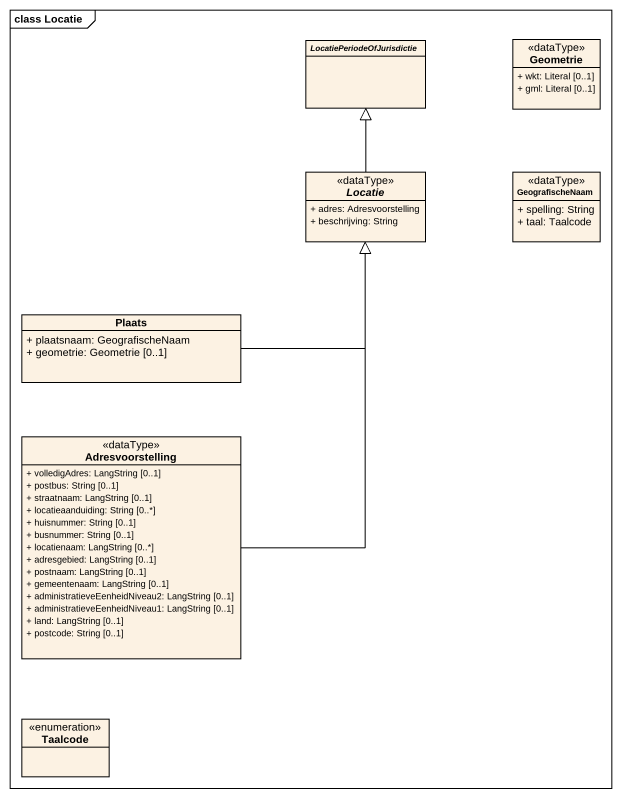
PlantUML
@startuml
mainframe class Locatie
hide circle
hide empty members
skinparam classAttributeIconSize 0
abstract class LocatiePeriodeOfJurisdictie
class Geometrie <<dataType>> {
  + wkt: Literal [0..1]
  + gml: Literal [0..1]
}
abstract class Locatie <<dataType>> {
  + adres: Adresvoorstelling
  + beschrijving: String
}
class GeografischeNaam <<dataType>> {
  + spelling: String
  + taal: Taalcode
}
class Plaats {
  + plaatsnaam: GeografischeNaam
  + geometrie: Geometrie [0..1]
}
class Adresvoorstelling <<dataType>> {
  + volledigAdres: LangString [0..1]
  + postbus: String [0..1]
  + straatnaam: LangString [0..1]
  + locatieaanduiding: String [0..*]
  + huisnummer: String [0..1]
  + busnummer: String [0..1]
  + locatienaam: LangString [0..*]
  + adresgebied: LangString [0..1]
  + postnaam: LangString [0..1]
  + gemeentenaam: LangString [0..1]
  + administratieveEenheidNiveau2: LangString [0..1]
  + administratieveEenheidNiveau1: LangString [0..1]
  + land: LangString [0..1]
  + postcode: String [0..1]
}
enum Taalcode
Locatie -up-|> LocatiePeriodeOfJurisdictie
Plaats -up-|> Locatie
Adresvoorstelling -up-|> Locatie
@enduml
